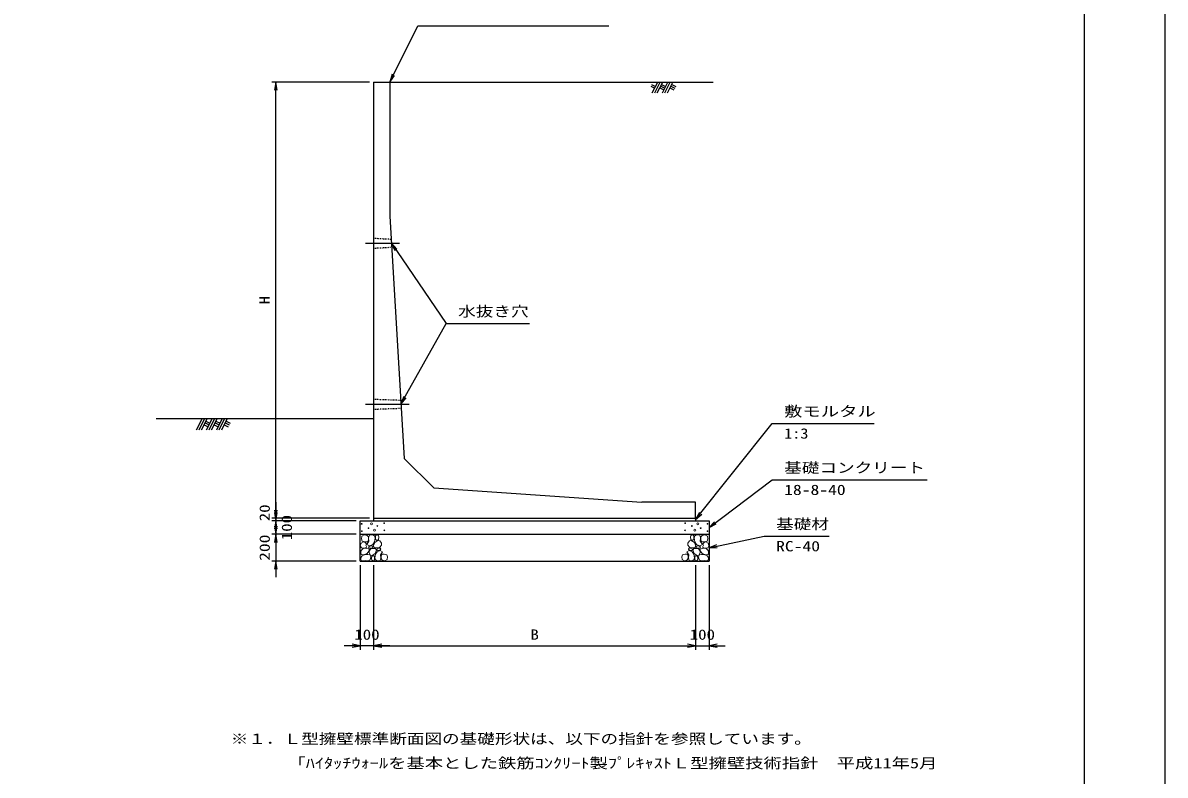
# Model space of a CAD drawing. Units: millimetres at full size. Extents: x 0 to 25230, y 0 to 17820.
# Drawn here: x 16715 to 25230, y 5455 to 11062 of the extents above; entities that cross this region are included whole.
import ezdxf
from ezdxf.enums import TextEntityAlignment as Align

# ---------------------------------------------------------------- set-up
doc = ezdxf.new("R2010")
doc.units = ezdxf.units.MM
doc.linetypes.add('CHAIN', pattern=[18.5, 12, -1.5, 3.5, -1.5])
doc.linetypes.add('DASHED_SPACED', pattern=[12, 6, -6])
for name, color, linetype, lineweight in [('D-BMK', 2, 'CHAIN', 25), ('D-DCR-HCHn', 4, 'Continuous', 9), ('D-DOC', 7, 'Continuous', 25), ('D-STR-DIM', 7, 'Continuous', 25), ('D-STR-STRn', 1, 'Continuous', 25), ('D-STR-TXT', 7, 'Continuous', 25), ('D-TTL', 2, 'Continuous', 25)]:
    doc.layers.add(name, color=color, linetype=linetype, lineweight=lineweight)
doc.styles.add('ＭＳ ゴシック', font='')
doc.styles.get('ＭＳ ゴシック').set_extended_font_data('MS Gothic')

# ---------------------------------------------------------------- blocks, each defined once
blk = doc.blocks.new('open_arrow')
at = {"color": 0, "linetype": 'Continuous', "lineweight": -2}
blk.add_lwpolyline([(7.5, 1.25), (0, 0), (7.5, -1.25)], dxfattribs=at)

msp = doc.modelspace()

# ---------------------------------------------------------------- linework, layer by layer
at = {"layer": 'D-BMK'}
for p, q in [((19270, 9420), (19521.94, 9420)), ((19270, 8220), (19593.582, 8220))]:
    msp.add_line(p, q, dxfattribs=at)
at = {"layer": 'D-DCR-HCHn'}
for points in [[(19281.198, 7241.594), (19260.395, 7246.217), (19241.904, 7236.971), (19239.592, 7216.168), (19244.215, 7199.988), (19267.33, 7193.053), (19283.51, 7193.053), (19290.444, 7204.611), (19290.444, 7230.037)], [(19299.69, 7243.906), (19292.756, 7223.102), (19295.067, 7199.988), (19278.887, 7174.562), (19299.69, 7163.005), (19322.805, 7174.562), (19336.673, 7193.053), (19341.296, 7223.102), (19336.673, 7239.283), (19322.805, 7246.217)], [(19343.608, 7239.283), (19343.608, 7211.545), (19355.165, 7204.611), (19366.722, 7211.545), (19369.034, 7227.725), (19366.722, 7241.594), (19350.542, 7246.217)], [(21716.392, 7239.283), (21716.392, 7211.545), (21704.835, 7204.611), (21693.278, 7211.545), (21690.966, 7227.725), (21693.278, 7241.594), (21709.458, 7246.217)], [(21760.31, 7243.906), (21767.244, 7223.102), (21764.933, 7199.988), (21781.113, 7174.562), (21760.31, 7163.005), (21737.195, 7174.562), (21723.327, 7193.053), (21718.704, 7223.102), (21723.327, 7239.283), (21737.195, 7246.217)], [(21778.802, 7241.594), (21799.605, 7246.217), (21818.096, 7236.971), (21820.408, 7216.168), (21815.785, 7199.988), (21792.67, 7193.053), (21776.49, 7193.053), (21769.556, 7204.611), (21769.556, 7230.037)], [(19237.281, 7183.808), (19230.346, 7163.005), (19239.592, 7149.136), (19262.707, 7146.824), (19278.488, 7153.599), (19271.952, 7169.939), (19276.575, 7179.185), (19267.33, 7188.431), (19253.461, 7193.053)], [(19304.313, 7163.005), (19292.756, 7153.759), (19297.379, 7146.824), (19313.559, 7146.824), (19320.493, 7149.136), (19325.116, 7158.382), (19318.182, 7165.316)], [(19338.985, 7188.431), (19327.427, 7160.693), (19336.673, 7149.136), (19364.411, 7149.136), (19375.968, 7153.759), (19387.525, 7169.939), (19387.525, 7183.808), (19375.968, 7202.299), (19362.099, 7204.611)], [(21721.015, 7188.431), (21732.573, 7160.693), (21723.327, 7149.136), (21695.589, 7149.136), (21684.032, 7153.759), (21672.475, 7169.939), (21672.475, 7183.808), (21684.032, 7202.299), (21697.901, 7204.611)], [(21755.687, 7163.005), (21767.244, 7153.759), (21762.621, 7146.824), (21746.441, 7146.824), (21739.507, 7149.136), (21734.884, 7158.382), (21741.818, 7165.316)], [(21822.719, 7183.808), (21829.654, 7163.005), (21820.408, 7149.136), (21797.293, 7146.824), (21781.512, 7153.599), (21788.048, 7169.939), (21783.425, 7179.185), (21792.67, 7188.431), (21806.539, 7193.053)], [(19281.155, 7107.009), (19298.277, 7132.692), (19296.137, 7139.112), (19272.594, 7145.533), (19251.192, 7143.393), (19236.21, 7130.551), (19234.07, 7115.57), (19236.21, 7100.588), (19253.332, 7096.308)], [(19289.716, 7053.503), (19304.698, 7059.924), (19308.978, 7081.326), (19300.417, 7096.308), (19285.435, 7100.588), (19266.173, 7098.448), (19244.771, 7089.887), (19234.07, 7077.045), (19234.07, 7062.064), (19240.49, 7053.503), (19266.173, 7055.643)], [(19341.082, 7107.009), (19351.783, 7132.692), (19343.222, 7143.393), (19317.539, 7143.393), (19306.838, 7139.112), (19296.137, 7124.131), (19296.137, 7111.289), (19306.838, 7094.167), (19319.679, 7092.027)], [(19336.801, 7059.924), (19336.801, 7085.606), (19326.1, 7092.027), (19315.399, 7085.606), (19313.259, 7070.625), (19315.399, 7057.783), (19330.381, 7053.503)], [(19377.466, 7055.643), (19383.886, 7074.905), (19381.746, 7096.308), (19396.728, 7119.85), (19377.466, 7130.551), (19356.063, 7119.85), (19343.222, 7102.728), (19338.941, 7074.905), (19343.222, 7059.924), (19356.063, 7053.503)], [(19373.185, 7130.551), (19383.886, 7139.112), (19379.606, 7145.533), (19364.624, 7145.533), (19358.204, 7143.393), (19353.923, 7134.832), (19360.344, 7128.411)], [(19394.588, 7057.783), (19413.85, 7053.503), (19430.972, 7062.064), (19433.112, 7081.326), (19428.831, 7096.308), (19407.429, 7102.728), (19392.447, 7102.728), (19386.027, 7092.027), (19386.027, 7068.484)], [(21665.412, 7057.783), (21646.15, 7053.503), (21629.028, 7062.064), (21626.888, 7081.326), (21631.169, 7096.308), (21652.571, 7102.728), (21667.553, 7102.728), (21673.973, 7092.027), (21673.973, 7068.484)], [(21682.534, 7055.643), (21676.114, 7074.905), (21678.254, 7096.308), (21663.272, 7119.85), (21682.534, 7130.551), (21703.937, 7119.85), (21716.778, 7102.728), (21721.059, 7074.905), (21716.778, 7059.924), (21703.937, 7053.503)], [(21686.815, 7130.551), (21676.114, 7139.112), (21680.394, 7145.533), (21695.376, 7145.533), (21701.796, 7143.393), (21706.077, 7134.832), (21699.656, 7128.411)], [(21718.918, 7107.009), (21708.217, 7132.692), (21716.778, 7143.393), (21742.461, 7143.393), (21753.162, 7139.112), (21763.863, 7124.131), (21763.863, 7111.289), (21753.162, 7094.167), (21740.321, 7092.027)], [(21723.199, 7059.924), (21723.199, 7085.606), (21733.9, 7092.027), (21744.601, 7085.606), (21746.741, 7070.625), (21744.601, 7057.783), (21729.619, 7053.503)], [(21770.284, 7053.503), (21755.302, 7059.924), (21751.022, 7081.326), (21759.583, 7096.308), (21774.565, 7100.588), (21793.827, 7098.448), (21815.229, 7089.887), (21825.93, 7077.045), (21825.93, 7062.064), (21819.51, 7053.503), (21793.827, 7055.643)], [(21778.845, 7107.009), (21761.723, 7132.692), (21763.863, 7139.112), (21787.406, 7145.533), (21808.808, 7143.393), (21823.79, 7130.551), (21825.93, 7115.57), (21823.79, 7100.588), (21806.668, 7096.308)]]:
    msp.add_lwpolyline(points, close=True, dxfattribs=at)
for centre, radius in [((19240.727, 7327.43), 3), ((19313.336, 7327.43), 7.5), ((19408.131, 7333.481), 3), ((21651.869, 7333.481), 3), ((21746.664, 7327.43), 7.5), ((21819.273, 7327.43), 3), ((19241.869, 7273.919), 3), ((19292.292, 7295.761), 3), ((19336.664, 7279.97), 7.5), ((19357.708, 7311.639), 3), ((19409.273, 7279.97), 3), ((21650.727, 7279.97), 3), ((21702.292, 7311.639), 3), ((21723.336, 7279.97), 7.5), ((21767.708, 7295.761), 3), ((21818.131, 7273.919), 3)]:
    msp.add_circle(centre, radius, dxfattribs=at)
at = {"layer": 'D-STR-DIM'}
for p, q in [((19300, 10620), (18570, 10620)), ((18600, 7370), (18600, 10620)), ((18600, 7490), (18600, 7230)), ((18600, 7470), (18600, 7130)), ((19300, 7370), (18570, 7370)), ((19300, 7370), (18570, 7370)), ((19200, 7350), (18570, 7350)), ((19200, 7350), (18570, 7350)), ((18600, 7370), (18600, 6930)), ((19200, 7250), (18570, 7250)), ((19200, 7250), (18570, 7250)), ((19200, 7050), (18570, 7050)), ((19230, 7020), (19230, 6390)), ((19330, 7020), (19330, 6390)), ((19330, 7020), (19330, 6390)), ((21730, 7020), (21730, 6390)), ((21730, 7020), (21730, 6390)), ((21830, 7020), (21830, 6390)), ((19450, 6420), (19110, 6420)), ((19330, 6420), (21730, 6420)), ((21610, 6420), (21950, 6420))]:
    msp.add_line(p, q, dxfattribs=at)
at = {"layer": 'D-STR-STRn'}
for p, q in [((19330, 10620), (19330, 7370)), ((19330, 10620), (19450, 10620)), ((19450, 10620), (19450, 9620)), ((19450, 10620), (21860, 10620)), ((21395, 10590), (21425, 10575)), ((21401.708, 10603.416), (21431.708, 10588.416)), ((21407.042, 10539.084), (21447.5, 10620)), ((21425.792, 10539.084), (21466.25, 10620)), ((21444.542, 10539.084), (21485, 10620)), ((21463.292, 10576.584), (21493.292, 10561.584)), ((21470, 10590), (21500, 10575)), ((21476.708, 10603.416), (21506.708, 10588.416)), ((21482.042, 10539.084), (21522.5, 10620)), ((21500.792, 10539.084), (21541.25, 10620)), ((21519.542, 10539.084), (21560, 10620)), ((21538.292, 10576.584), (21568.292, 10561.584)), ((21545, 10590), (21575, 10575)), ((21551.708, 10603.416), (21581.708, 10588.416)), ((19450, 9620), (19557.711, 7815.838)), ((19330, 8110), (17710, 8110)), ((18010, 8029.084), (18050.458, 8110)), ((18028.75, 8029.084), (18069.208, 8110)), ((18047.5, 8029.084), (18087.958, 8110)), ((18079.666, 8093.416), (18109.666, 8078.416)), ((18085, 8029.084), (18125.458, 8110)), ((18103.75, 8029.084), (18144.208, 8110)), ((18122.5, 8029.084), (18162.958, 8110)), ((18154.666, 8093.416), (18184.666, 8078.416)), ((18160, 8029.084), (18200.458, 8110)), ((18178.75, 8029.084), (18219.208, 8110)), ((18197.5, 8029.084), (18237.958, 8110)), ((18229.666, 8093.416), (18259.666, 8078.416)), ((18066.25, 8066.584), (18096.25, 8051.584)), ((18072.958, 8080), (18102.958, 8065)), ((18141.25, 8066.584), (18171.25, 8051.584)), ((18147.958, 8080), (18177.958, 8065)), ((18216.25, 8066.584), (18246.25, 8051.584)), ((18222.958, 8080), (18252.958, 8065)), ((19777.711, 7595.838), (19557.711, 7815.838)), ((19777.711, 7595.838), (21330, 7490)), ((21730, 7490), (21330, 7490)), ((21730, 7370), (21730, 7490)), ((19230, 7050), (19230, 7350)), ((19230, 7350), (21830, 7350)), ((19330, 7370), (21730, 7370)), ((19330, 7370), (19330, 7350)), ((21730, 7370), (21730, 7350)), ((21830, 7350), (21830, 7050)), ((19230, 7250), (21830, 7250)), ((19230, 7050), (21830, 7050))]:
    msp.add_line(p, q, dxfattribs=at)
at = {"layer": 'D-STR-STRn', "linetype": 'DASHED_SPACED'}
for p, q in [((19330, 9457.5), (19460.149, 9450)), ((19330, 9382.5), (19463.731, 9390)), ((19330, 8257.5), (19531.791, 8250)), ((19330, 8182.5), (19535.373, 8190))]:
    msp.add_line(p, q, dxfattribs=at)
at = {"layer": 'D-STR-TXT'}
msp.add_line((19533.582, 8220), (19870, 8820), dxfattribs=at)
for points in [[(19450, 10620), (19660, 11040), (19720, 11040), (21084.086, 11040)], [(19461.94, 9420), (19870, 8820), (19930, 8820), (20492.462, 8820)], [(21730, 7360), (22300, 8075), (22360, 8075), (23059.975, 8075)], [(21830, 7300), (22300, 7655), (22360, 7655), (23455.457, 7655)], [(21830, 7150), (22240, 7235), (22300, 7235), (22724.416, 7235)]]:
    msp.add_lwpolyline(points, dxfattribs=at)
at = {"layer": 'D-TTL'}
for points in [[(0, 0), (25230, 0), (25230, 17820), (0, 17820)], [(600, 600), (24630, 600), (24630, 17220), (600, 17220)]]:
    msp.add_lwpolyline(points, close=True, dxfattribs=at)

# ---------------------------------------------------------------- block references
at = {"layer": 'D-STR-DIM', "xscale": 8, "yscale": 8}
for p, rotation in [((18600, 10620), 270), ((18600, 7370), 90), ((18600, 7370), 90), ((18600, 7350), 90), ((18600, 7350), 270), ((18600, 7250), 90), ((18600, 7250), 270), ((18600, 7050), 270), ((19230, 6420), 180), ((21730, 6420), 180), ((21730, 6420), 180)]:
    msp.add_blockref('open_arrow', p, dxfattribs=dict(at, rotation=rotation))
for p in [(19330, 6420), (19330, 6420), (21830, 6420)]:
    msp.add_blockref('open_arrow', p, dxfattribs=at)
at = {"layer": 'D-STR-TXT', "xscale": 8, "yscale": 8}
for p, rotation in [((19450, 10620), 63.4), ((19461.94, 9420), 304.2), ((19533.582, 8220), 60.7), ((21730, 7360), 51.4), ((21830, 7300), 37.1), ((21830, 7150), 11.7)]:
    msp.add_blockref('open_arrow', p, dxfattribs=dict(at, rotation=rotation))

# ---------------------------------------------------------------- texts
at = {"layer": 'D-DOC', "style": 'ＭＳ ゴシック'}
for s, width, p in [('※１．Ｌ型擁壁標準断面図の基礎形状は、以下の指針を参照しています。', 1.25, (18264.708, 5664.401)), ('\u3000\u3000\u3000「ﾊｲﾀｯﾁｳｫｰﾙを基本とした鉄筋ｺﾝｸﾘｰﾄ製ﾌﾟﾚｷｬｽﾄＬ型擁壁技術指針\u3000平成11年5月', 1.3, (18277.5, 5483.005))]:
    msp.add_text(s, height=76.98, dxfattribs=dict(at, width=width)).set_placement(p, align=Align.BOTTOM_LEFT)
at = {"layer": 'D-STR-DIM', "style": 'ＭＳ ゴシック'}
for s, width, p in [('H', 1.15, (18517.5, 8995)), ('20', 1.2, (18517.5, 7410)), ('100', 1.2, (18682.5, 7300)), ('200', 1.25, (18517.5, 7150))]:
    msp.add_text(s, height=76.98, rotation=90, dxfattribs=dict(at, width=width)).set_placement(p, align=Align.MIDDLE_CENTER)
at = {"layer": 'D-STR-DIM', "style": 'ＭＳ ゴシック', "width": 1.2}
for s, p in [('100', (19280, 6502.5)), ('B', (20530, 6502.5)), ('100', (21780, 6502.5))]:
    msp.add_text(s, height=76.98, dxfattribs=at).set_placement(p, align=Align.MIDDLE_CENTER)
at = {"layer": 'D-STR-TXT', "style": 'ＭＳ ゴシック'}
for s, width, p in [('水抜き穴', 1.25, (19960, 8850)), ('敷モルタル', 1.3, (22390, 8105)), ('1:3', 1.15, (22390, 7940)), ('基礎コンクリート', 1.25, (22390, 7685)), ('18-8-40', 1.25, (22390, 7520)), ('基礎材', 1.25, (22330, 7265)), ('RC-40', 1.25, (22330, 7100))]:
    msp.add_text(s, height=76.98, dxfattribs=dict(at, width=width)).set_placement(p, align=Align.BOTTOM_LEFT)

doc.saveas('drawing.dxf')
